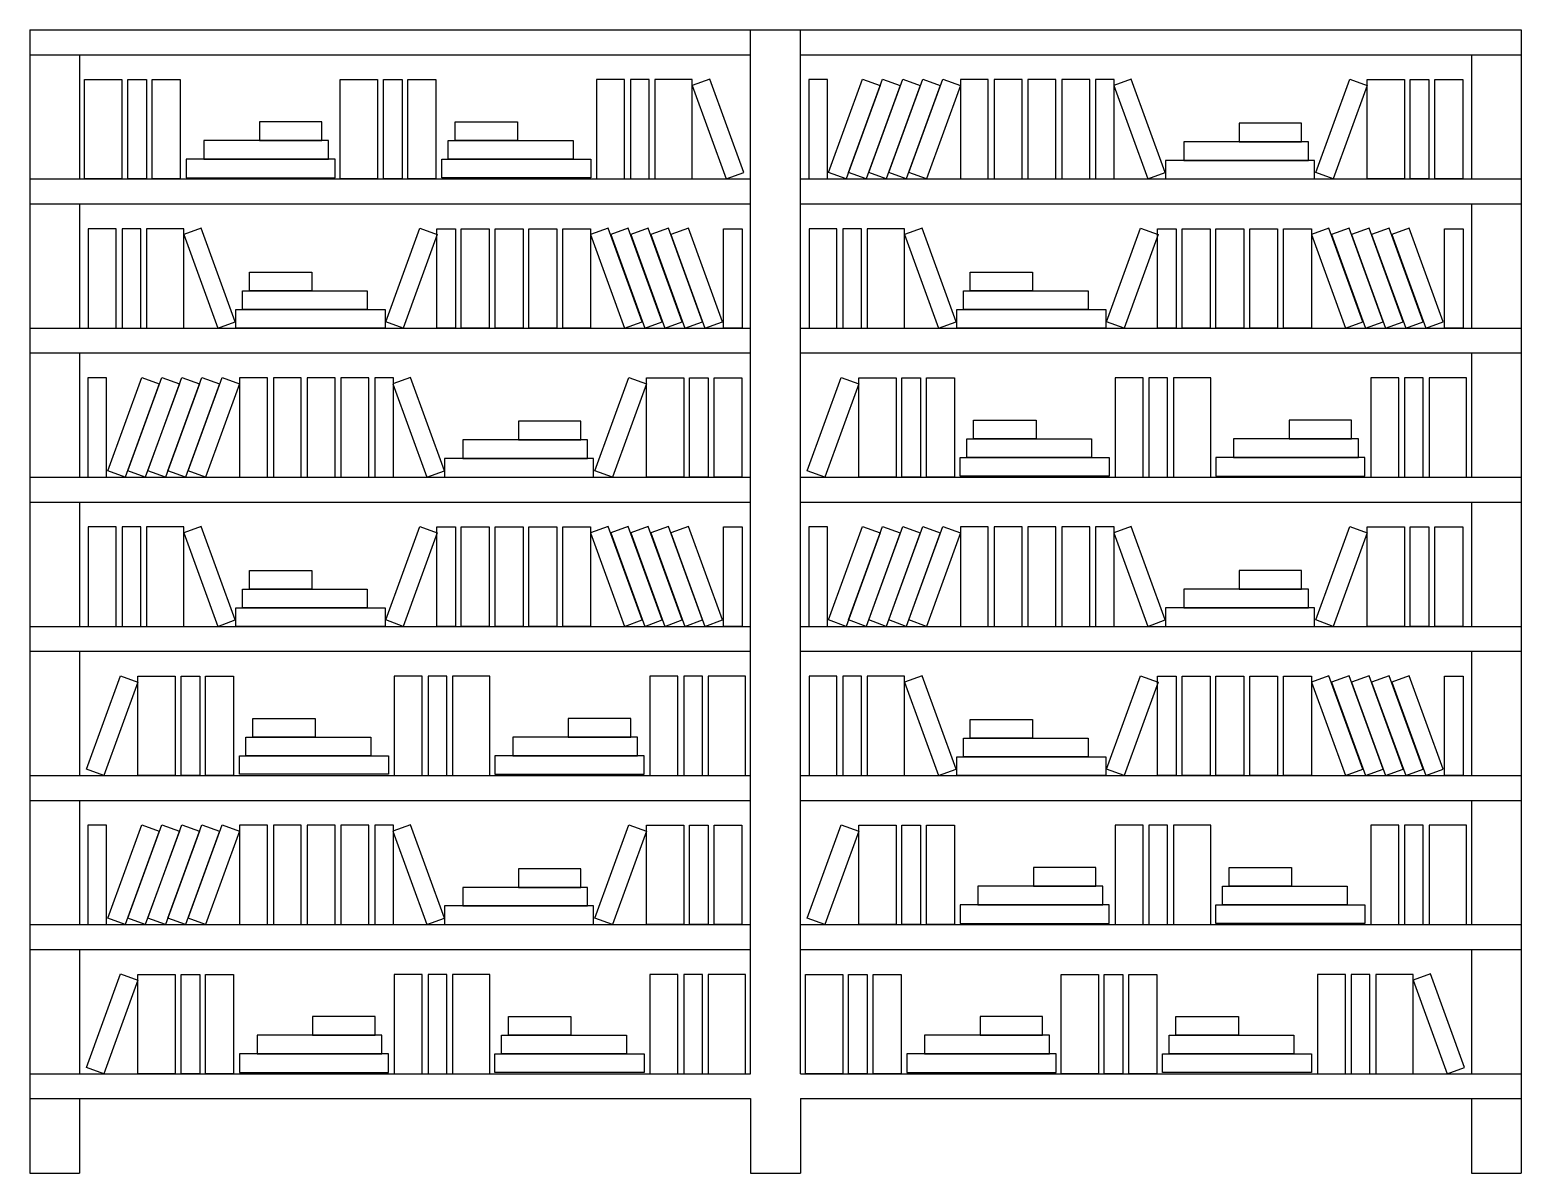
# Model space of a CAD drawing. Header units: inches. Extents: x 13.79 to 16.79, y 7.55 to 9.85.
import ezdxf

# ---------------------------------------------------------------- set-up
doc = ezdxf.new("R2010")
doc.units = ezdxf.units.IN
doc.header["$MEASUREMENT"] = 0

msp = doc.modelspace()

# ---------------------------------------------------------------- linework, layer by layer
for p, q in [((13.7856, 9.8536), (16.7856, 9.8536)), ((13.7856, 9.8536), (13.7856, 7.5536)), ((15.2356, 7.7536), (15.2356, 9.8536)), ((15.3356, 7.7536), (15.3356, 9.8536)), ((16.7856, 9.8536), (16.7856, 7.5536)), ((13.7856, 9.8036), (15.2356, 9.8036)), ((13.8856, 9.8036), (13.8856, 9.5536)), ((15.3356, 9.8036), (16.7856, 9.8036)), ((16.6856, 9.8036), (16.6856, 9.5536)), ((13.7856, 9.5536), (15.2356, 9.5536)), ((15.3356, 9.5536), (16.7856, 9.5536)), ((13.7856, 9.5036), (15.2356, 9.5036)), ((13.8856, 9.5036), (13.8856, 9.2536)), ((15.3356, 9.5036), (16.7856, 9.5036)), ((16.6856, 9.5036), (16.6856, 9.2536)), ((13.7856, 9.2536), (15.2356, 9.2536)), ((15.3356, 9.2536), (16.7856, 9.2536)), ((13.7856, 9.2036), (15.2356, 9.2036)), ((13.8856, 9.2036), (13.8856, 8.9536)), ((15.3356, 9.2036), (16.7856, 9.2036)), ((16.6856, 9.2036), (16.6856, 8.9536)), ((13.7856, 8.9536), (15.2356, 8.9536)), ((15.3356, 8.9536), (16.7856, 8.9536)), ((13.7856, 8.9036), (15.2356, 8.9036)), ((13.8856, 8.9036), (13.8856, 8.6536)), ((15.3356, 8.9036), (16.7856, 8.9036)), ((16.6856, 8.9036), (16.6856, 8.6536)), ((13.7856, 8.6536), (15.2356, 8.6536)), ((15.3356, 8.6536), (16.7856, 8.6536)), ((13.7856, 8.6036), (15.2356, 8.6036)), ((13.8856, 8.6036), (13.8856, 8.3536)), ((15.3356, 8.6036), (16.7856, 8.6036)), ((16.6856, 8.6036), (16.6856, 8.3536)), ((13.7856, 8.3536), (15.2356, 8.3536)), ((15.3356, 8.3536), (16.7856, 8.3536)), ((13.7856, 8.3036), (15.2356, 8.3036)), ((13.8856, 8.3036), (13.8856, 8.0536)), ((15.3356, 8.3036), (16.7856, 8.3036)), ((16.6856, 8.3036), (16.6856, 8.0536)), ((13.7856, 8.0536), (15.2356, 8.0536)), ((15.3356, 8.0536), (16.7856, 8.0536)), ((13.7856, 8.0036), (15.2356, 8.0036)), ((13.8856, 8.0036), (13.8856, 7.7536)), ((15.3356, 8.0036), (16.7856, 8.0036)), ((16.6856, 8.0036), (16.6856, 7.7536)), ((13.7856, 7.7536), (15.2356, 7.7536)), ((15.3356, 7.7536), (16.7856, 7.7536)), ((13.7856, 7.7036), (15.2356, 7.7036)), ((13.8856, 7.7036), (13.8856, 7.5536)), ((15.2356, 7.7036), (15.2356, 7.5536)), ((15.3356, 7.7036), (16.7856, 7.7036)), ((15.3356, 7.7036), (15.3356, 7.5536)), ((16.6856, 7.7036), (16.6856, 7.5536)), ((16.6856, 7.7036), (16.6856, 7.5536)), ((13.7856, 7.5536), (13.8856, 7.5536)), ((15.2356, 7.5536), (15.3356, 7.5536)), ((16.6856, 7.5536), (16.7856, 7.5536))]:
    msp.add_line(p, q)
for points in [[(13.8959, 9.5536), (13.8959, 9.7536), (13.9709, 9.7536), (13.9709, 9.5536)], [(13.9827, 9.5536), (13.9827, 9.7536), (14.0202, 9.7536), (14.0202, 9.5536)], [(14.0319, 9.5536), (14.0319, 9.7536), (14.0881, 9.7536), (14.0881, 9.5536)], [(14.4102, 9.5536), (14.4102, 9.7536), (14.4852, 9.7536), (14.4852, 9.5536)], [(14.4969, 9.5536), (14.4969, 9.7536), (14.5344, 9.7536), (14.5344, 9.5536)], [(14.5461, 9.5536), (14.5461, 9.7536), (14.6024, 9.7536), (14.6024, 9.5536)], [(14.9821, 9.5536), (14.9821, 9.7536), (14.9258, 9.7536), (14.9258, 9.5536)], [(15.0313, 9.5536), (15.0313, 9.7536), (14.9938, 9.7536), (14.9938, 9.5536)], [(15.1181, 9.5536), (15.1181, 9.7536), (15.0431, 9.7536), (15.0431, 9.5536)], [(15.2217, 9.5665), (15.1533, 9.7544), (15.1181, 9.7416), (15.1865, 9.5536)], [(15.3899, 9.5536), (15.3899, 9.7536), (15.3524, 9.7536), (15.3524, 9.5536)], [(15.3923, 9.5665), (15.4607, 9.7544), (15.496, 9.7416), (15.4276, 9.5536)], [(15.4327, 9.5665), (15.5011, 9.7544), (15.5364, 9.7416), (15.4679, 9.5536)], [(15.4731, 9.5665), (15.5415, 9.7544), (15.5767, 9.7416), (15.5083, 9.5536)], [(15.5135, 9.5665), (15.5819, 9.7544), (15.6171, 9.7416), (15.5487, 9.5536)], [(15.5538, 9.5665), (15.6222, 9.7544), (15.6575, 9.7416), (15.5891, 9.5536)], [(15.7137, 9.5536), (15.7137, 9.7536), (15.6575, 9.7536), (15.6575, 9.5536)], [(15.7817, 9.5536), (15.7817, 9.7536), (15.7255, 9.7536), (15.7255, 9.5536)], [(15.8497, 9.5536), (15.8497, 9.7536), (15.7934, 9.7536), (15.7934, 9.5536)], [(15.9177, 9.5536), (15.9177, 9.7536), (15.8614, 9.7536), (15.8614, 9.5536)], [(15.9669, 9.5536), (15.9669, 9.7536), (15.9294, 9.7536), (15.9294, 9.5536)], [(16.0696, 9.5665), (16.0012, 9.7544), (15.966, 9.7416), (16.0344, 9.5536)], [(16.3723, 9.5665), (16.4407, 9.7544), (16.4759, 9.7416), (16.4075, 9.5536)], [(16.4759, 9.5536), (16.4759, 9.7536), (16.5509, 9.7536), (16.5509, 9.5536)], [(16.5626, 9.5536), (16.5626, 9.7536), (16.6001, 9.7536), (16.6001, 9.5536)], [(16.6119, 9.5536), (16.6119, 9.7536), (16.6681, 9.7536), (16.6681, 9.5536)], [(14.3728, 9.6685), (14.2473, 9.6685), (14.2473, 9.631), (14.3728, 9.631)], [(14.6412, 9.6685), (14.7667, 9.6685), (14.7667, 9.631), (14.6412, 9.631)], [(16.3439, 9.6661), (16.2184, 9.6661), (16.2184, 9.6286), (16.3439, 9.6286)], [(14.3866, 9.631), (14.1356, 9.631), (14.1356, 9.5935), (14.3866, 9.5935)], [(14.6274, 9.631), (14.8784, 9.631), (14.8784, 9.5935), (14.6274, 9.5935)], [(16.3577, 9.6286), (16.1067, 9.6286), (16.1067, 9.5911), (16.3577, 9.5911)], [(14.3999, 9.5935), (14.0999, 9.5935), (14.0999, 9.556), (14.3999, 9.556)], [(14.6141, 9.5935), (14.9141, 9.5935), (14.9141, 9.556), (14.6141, 9.556)], [(16.3698, 9.5911), (16.0698, 9.5911), (16.0698, 9.5536), (16.3698, 9.5536)], [(13.9593, 9.2536), (13.9593, 9.4536), (13.9031, 9.4536), (13.9031, 9.2536)], [(14.0086, 9.2536), (14.0086, 9.4536), (13.9711, 9.4536), (13.9711, 9.2536)], [(14.0953, 9.2536), (14.0953, 9.4536), (14.0203, 9.4536), (14.0203, 9.2536)], [(14.1989, 9.2665), (14.1305, 9.4544), (14.0953, 9.4416), (14.1637, 9.2536)], [(14.5016, 9.2665), (14.57, 9.4544), (14.6052, 9.4416), (14.5368, 9.2536)], [(14.6043, 9.2536), (14.6043, 9.4536), (14.6418, 9.4536), (14.6418, 9.2536)], [(14.6535, 9.2536), (14.6535, 9.4536), (14.7098, 9.4536), (14.7098, 9.2536)], [(14.7215, 9.2536), (14.7215, 9.4536), (14.7778, 9.4536), (14.7778, 9.2536)], [(14.7895, 9.2536), (14.7895, 9.4536), (14.8457, 9.4536), (14.8457, 9.2536)], [(14.8575, 9.2536), (14.8575, 9.4536), (14.9137, 9.4536), (14.9137, 9.2536)], [(15.0174, 9.2665), (14.949, 9.4544), (14.9137, 9.4416), (14.9821, 9.2536)], [(15.0577, 9.2665), (14.9893, 9.4544), (14.9541, 9.4416), (15.0225, 9.2536)], [(15.0981, 9.2665), (15.0297, 9.4544), (14.9945, 9.4416), (15.0629, 9.2536)], [(15.1385, 9.2665), (15.0701, 9.4544), (15.0348, 9.4416), (15.1033, 9.2536)], [(15.1789, 9.2665), (15.1105, 9.4544), (15.0752, 9.4416), (15.1436, 9.2536)], [(15.1813, 9.2536), (15.1813, 9.4536), (15.2188, 9.4536), (15.2188, 9.2536)], [(15.4093, 9.2536), (15.4093, 9.4536), (15.3531, 9.4536), (15.3531, 9.2536)], [(15.4586, 9.2536), (15.4586, 9.4536), (15.4211, 9.4536), (15.4211, 9.2536)], [(15.5453, 9.2536), (15.5453, 9.4536), (15.4703, 9.4536), (15.4703, 9.2536)], [(15.6489, 9.2665), (15.5805, 9.4544), (15.5453, 9.4416), (15.6137, 9.2536)], [(15.9516, 9.2665), (16.02, 9.4544), (16.0552, 9.4416), (15.9868, 9.2536)], [(16.0543, 9.2536), (16.0543, 9.4536), (16.0918, 9.4536), (16.0918, 9.2536)], [(16.1035, 9.2536), (16.1035, 9.4536), (16.1598, 9.4536), (16.1598, 9.2536)], [(16.1715, 9.2536), (16.1715, 9.4536), (16.2278, 9.4536), (16.2278, 9.2536)], [(16.2395, 9.2536), (16.2395, 9.4536), (16.2957, 9.4536), (16.2957, 9.2536)], [(16.3075, 9.2536), (16.3075, 9.4536), (16.3637, 9.4536), (16.3637, 9.2536)], [(16.4674, 9.2665), (16.399, 9.4544), (16.3637, 9.4416), (16.4321, 9.2536)], [(16.5077, 9.2665), (16.4393, 9.4544), (16.4041, 9.4416), (16.4725, 9.2536)], [(16.5481, 9.2665), (16.4797, 9.4544), (16.4445, 9.4416), (16.5129, 9.2536)], [(16.5885, 9.2665), (16.5201, 9.4544), (16.4848, 9.4416), (16.5533, 9.2536)], [(16.6289, 9.2665), (16.5605, 9.4544), (16.5252, 9.4416), (16.5936, 9.2536)], [(16.6313, 9.2536), (16.6313, 9.4536), (16.6688, 9.4536), (16.6688, 9.2536)], [(14.2273, 9.3661), (14.3528, 9.3661), (14.3528, 9.3286), (14.2273, 9.3286)], [(15.6773, 9.3661), (15.8028, 9.3661), (15.8028, 9.3286), (15.6773, 9.3286)], [(14.2135, 9.3286), (14.4645, 9.3286), (14.4645, 9.2911), (14.2135, 9.2911)], [(15.6635, 9.3286), (15.9145, 9.3286), (15.9145, 9.2911), (15.6635, 9.2911)], [(14.2003, 9.2911), (14.5003, 9.2911), (14.5003, 9.2536), (14.2003, 9.2536)], [(15.6503, 9.2911), (15.9503, 9.2911), (15.9503, 9.2536), (15.6503, 9.2536)], [(13.9399, 8.9536), (13.9399, 9.1536), (13.9024, 9.1536), (13.9024, 8.9536)], [(13.9423, 8.9665), (14.0107, 9.1544), (14.046, 9.1416), (13.9776, 8.9536)], [(13.9827, 8.9665), (14.0511, 9.1544), (14.0864, 9.1416), (14.0179, 8.9536)], [(14.0231, 8.9665), (14.0915, 9.1544), (14.1267, 9.1416), (14.0583, 8.9536)], [(14.0635, 8.9665), (14.1319, 9.1544), (14.1671, 9.1416), (14.0987, 8.9536)], [(14.1038, 8.9665), (14.1722, 9.1544), (14.2075, 9.1416), (14.1391, 8.9536)], [(14.2637, 8.9536), (14.2637, 9.1536), (14.2075, 9.1536), (14.2075, 8.9536)], [(14.3317, 8.9536), (14.3317, 9.1536), (14.2755, 9.1536), (14.2755, 8.9536)], [(14.3997, 8.9536), (14.3997, 9.1536), (14.3434, 9.1536), (14.3434, 8.9536)], [(14.4677, 8.9536), (14.4677, 9.1536), (14.4114, 9.1536), (14.4114, 8.9536)], [(14.5169, 8.9536), (14.5169, 9.1536), (14.4794, 9.1536), (14.4794, 8.9536)], [(14.6196, 8.9665), (14.5512, 9.1544), (14.516, 9.1416), (14.5844, 8.9536)], [(14.9223, 8.9665), (14.9907, 9.1544), (15.0259, 9.1416), (14.9575, 8.9536)], [(15.0259, 8.9536), (15.0259, 9.1536), (15.1009, 9.1536), (15.1009, 8.9536)], [(15.1126, 8.9536), (15.1126, 9.1536), (15.1501, 9.1536), (15.1501, 8.9536)], [(15.1619, 8.9536), (15.1619, 9.1536), (15.2181, 9.1536), (15.2181, 8.9536)], [(15.3495, 8.9665), (15.4179, 9.1544), (15.4531, 9.1416), (15.3847, 8.9536)], [(15.4531, 8.9536), (15.4531, 9.1536), (15.5281, 9.1536), (15.5281, 8.9536)], [(15.5399, 8.9536), (15.5399, 9.1536), (15.5774, 9.1536), (15.5774, 8.9536)], [(15.5891, 8.9536), (15.5891, 9.1536), (15.6454, 9.1536), (15.6454, 8.9536)], [(16.0251, 8.9536), (16.0251, 9.1536), (15.9688, 9.1536), (15.9688, 8.9536)], [(16.0743, 8.9536), (16.0743, 9.1536), (16.0368, 9.1536), (16.0368, 8.9536)], [(16.161, 8.9536), (16.161, 9.1536), (16.086, 9.1536), (16.086, 8.9536)], [(16.5393, 8.9536), (16.5393, 9.1536), (16.4831, 9.1536), (16.4831, 8.9536)], [(16.5885, 8.9536), (16.5885, 9.1536), (16.551, 9.1536), (16.551, 8.9536)], [(16.6753, 8.9536), (16.6753, 9.1536), (16.6003, 9.1536), (16.6003, 8.9536)], [(14.8939, 9.0661), (14.7684, 9.0661), (14.7684, 9.0286), (14.8939, 9.0286)], [(15.6842, 9.0685), (15.8097, 9.0685), (15.8097, 9.031), (15.6842, 9.031)], [(16.4443, 9.0685), (16.3188, 9.0685), (16.3188, 9.031), (16.4443, 9.031)], [(15.6703, 9.031), (15.9213, 9.031), (15.9213, 8.9935), (15.6703, 8.9935)], [(16.4581, 9.031), (16.2071, 9.031), (16.2071, 8.9935), (16.4581, 8.9935)], [(14.9077, 9.0286), (14.6567, 9.0286), (14.6567, 8.9911), (14.9077, 8.9911)], [(14.9198, 8.9911), (14.6198, 8.9911), (14.6198, 8.9536), (14.9198, 8.9536)], [(15.6571, 8.9935), (15.9571, 8.9935), (15.9571, 8.956), (15.6571, 8.956)], [(16.4713, 8.9935), (16.1713, 8.9935), (16.1713, 8.956), (16.4713, 8.956)], [(13.9593, 8.6536), (13.9593, 8.8536), (13.9031, 8.8536), (13.9031, 8.6536)], [(14.0086, 8.6536), (14.0086, 8.8536), (13.9711, 8.8536), (13.9711, 8.6536)], [(14.0953, 8.6536), (14.0953, 8.8536), (14.0203, 8.8536), (14.0203, 8.6536)], [(14.1989, 8.6665), (14.1305, 8.8544), (14.0953, 8.8416), (14.1637, 8.6536)], [(14.5016, 8.6665), (14.57, 8.8544), (14.6052, 8.8416), (14.5368, 8.6536)], [(14.6043, 8.6536), (14.6043, 8.8536), (14.6418, 8.8536), (14.6418, 8.6536)], [(14.6535, 8.6536), (14.6535, 8.8536), (14.7098, 8.8536), (14.7098, 8.6536)], [(14.7215, 8.6536), (14.7215, 8.8536), (14.7778, 8.8536), (14.7778, 8.6536)], [(14.7895, 8.6536), (14.7895, 8.8536), (14.8457, 8.8536), (14.8457, 8.6536)], [(14.8575, 8.6536), (14.8575, 8.8536), (14.9137, 8.8536), (14.9137, 8.6536)], [(15.0174, 8.6665), (14.949, 8.8544), (14.9137, 8.8416), (14.9821, 8.6536)], [(15.0577, 8.6665), (14.9893, 8.8544), (14.9541, 8.8416), (15.0225, 8.6536)], [(15.0981, 8.6665), (15.0297, 8.8544), (14.9945, 8.8416), (15.0629, 8.6536)], [(15.1385, 8.6665), (15.0701, 8.8544), (15.0348, 8.8416), (15.1033, 8.6536)], [(15.1789, 8.6665), (15.1105, 8.8544), (15.0752, 8.8416), (15.1436, 8.6536)], [(15.1813, 8.6536), (15.1813, 8.8536), (15.2188, 8.8536), (15.2188, 8.6536)], [(15.3899, 8.6536), (15.3899, 8.8536), (15.3524, 8.8536), (15.3524, 8.6536)], [(15.3923, 8.6665), (15.4607, 8.8544), (15.496, 8.8416), (15.4276, 8.6536)], [(15.4327, 8.6665), (15.5011, 8.8544), (15.5364, 8.8416), (15.4679, 8.6536)], [(15.4731, 8.6665), (15.5415, 8.8544), (15.5767, 8.8416), (15.5083, 8.6536)], [(15.5135, 8.6665), (15.5819, 8.8544), (15.6171, 8.8416), (15.5487, 8.6536)], [(15.5538, 8.6665), (15.6222, 8.8544), (15.6575, 8.8416), (15.5891, 8.6536)], [(15.7137, 8.6536), (15.7137, 8.8536), (15.6575, 8.8536), (15.6575, 8.6536)], [(15.7817, 8.6536), (15.7817, 8.8536), (15.7255, 8.8536), (15.7255, 8.6536)], [(15.8497, 8.6536), (15.8497, 8.8536), (15.7934, 8.8536), (15.7934, 8.6536)], [(15.9177, 8.6536), (15.9177, 8.8536), (15.8614, 8.8536), (15.8614, 8.6536)], [(15.9669, 8.6536), (15.9669, 8.8536), (15.9294, 8.8536), (15.9294, 8.6536)], [(16.0696, 8.6665), (16.0012, 8.8544), (15.966, 8.8416), (16.0344, 8.6536)], [(16.3723, 8.6665), (16.4407, 8.8544), (16.4759, 8.8416), (16.4075, 8.6536)], [(16.4759, 8.6536), (16.4759, 8.8536), (16.5509, 8.8536), (16.5509, 8.6536)], [(16.5626, 8.6536), (16.5626, 8.8536), (16.6001, 8.8536), (16.6001, 8.6536)], [(16.6119, 8.6536), (16.6119, 8.8536), (16.6681, 8.8536), (16.6681, 8.6536)], [(14.2273, 8.7661), (14.3528, 8.7661), (14.3528, 8.7286), (14.2273, 8.7286)], [(16.3439, 8.7661), (16.2184, 8.7661), (16.2184, 8.7286), (16.3439, 8.7286)], [(14.2135, 8.7286), (14.4645, 8.7286), (14.4645, 8.6911), (14.2135, 8.6911)], [(16.3577, 8.7286), (16.1067, 8.7286), (16.1067, 8.6911), (16.3577, 8.6911)], [(14.2003, 8.6911), (14.5003, 8.6911), (14.5003, 8.6536), (14.2003, 8.6536)], [(16.3698, 8.6911), (16.0698, 8.6911), (16.0698, 8.6536), (16.3698, 8.6536)], [(13.8995, 8.3665), (13.9679, 8.5544), (14.0031, 8.5416), (13.9347, 8.3536)], [(14.0031, 8.3536), (14.0031, 8.5536), (14.0781, 8.5536), (14.0781, 8.3536)], [(14.0899, 8.3536), (14.0899, 8.5536), (14.1274, 8.5536), (14.1274, 8.3536)], [(14.1391, 8.3536), (14.1391, 8.5536), (14.1954, 8.5536), (14.1954, 8.3536)], [(14.5751, 8.3536), (14.5751, 8.5536), (14.5188, 8.5536), (14.5188, 8.3536)], [(14.6243, 8.3536), (14.6243, 8.5536), (14.5868, 8.5536), (14.5868, 8.3536)], [(14.711, 8.3536), (14.711, 8.5536), (14.636, 8.5536), (14.636, 8.3536)], [(15.0893, 8.3536), (15.0893, 8.5536), (15.0331, 8.5536), (15.0331, 8.3536)], [(15.1385, 8.3536), (15.1385, 8.5536), (15.101, 8.5536), (15.101, 8.3536)], [(15.2253, 8.3536), (15.2253, 8.5536), (15.1503, 8.5536), (15.1503, 8.3536)], [(15.4093, 8.3536), (15.4093, 8.5536), (15.3531, 8.5536), (15.3531, 8.3536)], [(15.4586, 8.3536), (15.4586, 8.5536), (15.4211, 8.5536), (15.4211, 8.3536)], [(15.5453, 8.3536), (15.5453, 8.5536), (15.4703, 8.5536), (15.4703, 8.3536)], [(15.6489, 8.3665), (15.5805, 8.5544), (15.5453, 8.5416), (15.6137, 8.3536)], [(15.9516, 8.3665), (16.02, 8.5544), (16.0552, 8.5416), (15.9868, 8.3536)], [(16.0543, 8.3536), (16.0543, 8.5536), (16.0918, 8.5536), (16.0918, 8.3536)], [(16.1035, 8.3536), (16.1035, 8.5536), (16.1598, 8.5536), (16.1598, 8.3536)], [(16.1715, 8.3536), (16.1715, 8.5536), (16.2278, 8.5536), (16.2278, 8.3536)], [(16.2395, 8.3536), (16.2395, 8.5536), (16.2957, 8.5536), (16.2957, 8.3536)], [(16.3075, 8.3536), (16.3075, 8.5536), (16.3637, 8.5536), (16.3637, 8.3536)], [(16.4674, 8.3665), (16.399, 8.5544), (16.3637, 8.5416), (16.4321, 8.3536)], [(16.5077, 8.3665), (16.4393, 8.5544), (16.4041, 8.5416), (16.4725, 8.3536)], [(16.5481, 8.3665), (16.4797, 8.5544), (16.4445, 8.5416), (16.5129, 8.3536)], [(16.5885, 8.3665), (16.5201, 8.5544), (16.4848, 8.5416), (16.5533, 8.3536)], [(16.6289, 8.3665), (16.5605, 8.5544), (16.5252, 8.5416), (16.5936, 8.3536)], [(16.6313, 8.3536), (16.6313, 8.5536), (16.6688, 8.5536), (16.6688, 8.3536)], [(14.2342, 8.4685), (14.3597, 8.4685), (14.3597, 8.431), (14.2342, 8.431)], [(14.9943, 8.4685), (14.8688, 8.4685), (14.8688, 8.431), (14.9943, 8.431)], [(15.6773, 8.4661), (15.8028, 8.4661), (15.8028, 8.4286), (15.6773, 8.4286)], [(14.2203, 8.431), (14.4713, 8.431), (14.4713, 8.3935), (14.2203, 8.3935)], [(15.0081, 8.431), (14.7571, 8.431), (14.7571, 8.3935), (15.0081, 8.3935)], [(15.6635, 8.4286), (15.9145, 8.4286), (15.9145, 8.3911), (15.6635, 8.3911)], [(14.2071, 8.3935), (14.5071, 8.3935), (14.5071, 8.356), (14.2071, 8.356)], [(15.0213, 8.3935), (14.7213, 8.3935), (14.7213, 8.356), (15.0213, 8.356)], [(15.6503, 8.3911), (15.9503, 8.3911), (15.9503, 8.3536), (15.6503, 8.3536)], [(13.9399, 8.0536), (13.9399, 8.2536), (13.9024, 8.2536), (13.9024, 8.0536)], [(13.9423, 8.0665), (14.0107, 8.2544), (14.046, 8.2416), (13.9776, 8.0536)], [(13.9827, 8.0665), (14.0511, 8.2544), (14.0864, 8.2416), (14.0179, 8.0536)], [(14.0231, 8.0665), (14.0915, 8.2544), (14.1267, 8.2416), (14.0583, 8.0536)], [(14.0635, 8.0665), (14.1319, 8.2544), (14.1671, 8.2416), (14.0987, 8.0536)], [(14.1038, 8.0665), (14.1722, 8.2544), (14.2075, 8.2416), (14.1391, 8.0536)], [(14.2637, 8.0536), (14.2637, 8.2536), (14.2075, 8.2536), (14.2075, 8.0536)], [(14.3317, 8.0536), (14.3317, 8.2536), (14.2755, 8.2536), (14.2755, 8.0536)], [(14.3997, 8.0536), (14.3997, 8.2536), (14.3434, 8.2536), (14.3434, 8.0536)], [(14.4677, 8.0536), (14.4677, 8.2536), (14.4114, 8.2536), (14.4114, 8.0536)], [(14.5169, 8.0536), (14.5169, 8.2536), (14.4794, 8.2536), (14.4794, 8.0536)], [(14.6196, 8.0665), (14.5512, 8.2544), (14.516, 8.2416), (14.5844, 8.0536)], [(14.9223, 8.0665), (14.9907, 8.2544), (15.0259, 8.2416), (14.9575, 8.0536)], [(15.0259, 8.0536), (15.0259, 8.2536), (15.1009, 8.2536), (15.1009, 8.0536)], [(15.1126, 8.0536), (15.1126, 8.2536), (15.1501, 8.2536), (15.1501, 8.0536)], [(15.1619, 8.0536), (15.1619, 8.2536), (15.2181, 8.2536), (15.2181, 8.0536)], [(15.3495, 8.0665), (15.4179, 8.2544), (15.4531, 8.2416), (15.3847, 8.0536)], [(15.4531, 8.0536), (15.4531, 8.2536), (15.5281, 8.2536), (15.5281, 8.0536)], [(15.5399, 8.0536), (15.5399, 8.2536), (15.5774, 8.2536), (15.5774, 8.0536)], [(15.5891, 8.0536), (15.5891, 8.2536), (15.6454, 8.2536), (15.6454, 8.0536)], [(16.0251, 8.0536), (16.0251, 8.2536), (15.9688, 8.2536), (15.9688, 8.0536)], [(16.0743, 8.0536), (16.0743, 8.2536), (16.0368, 8.2536), (16.0368, 8.0536)], [(16.161, 8.0536), (16.161, 8.2536), (16.086, 8.2536), (16.086, 8.0536)], [(16.5393, 8.0536), (16.5393, 8.2536), (16.4831, 8.2536), (16.4831, 8.0536)], [(16.5885, 8.0536), (16.5885, 8.2536), (16.551, 8.2536), (16.551, 8.0536)], [(16.6753, 8.0536), (16.6753, 8.2536), (16.6003, 8.2536), (16.6003, 8.0536)], [(14.8939, 8.1661), (14.7684, 8.1661), (14.7684, 8.1286), (14.8939, 8.1286)], [(15.93, 8.1685), (15.8045, 8.1685), (15.8045, 8.131), (15.93, 8.131)], [(16.1984, 8.1685), (16.3239, 8.1685), (16.3239, 8.131), (16.1984, 8.131)], [(15.9438, 8.131), (15.6928, 8.131), (15.6928, 8.0935), (15.9438, 8.0935)], [(16.1846, 8.131), (16.4356, 8.131), (16.4356, 8.0935), (16.1846, 8.0935)], [(14.9077, 8.1286), (14.6567, 8.1286), (14.6567, 8.0911), (14.9077, 8.0911)], [(14.9198, 8.0911), (14.6198, 8.0911), (14.6198, 8.0536), (14.9198, 8.0536)], [(15.9571, 8.0935), (15.6571, 8.0935), (15.6571, 8.056), (15.9571, 8.056)], [(16.1713, 8.0935), (16.4713, 8.0935), (16.4713, 8.056), (16.1713, 8.056)], [(13.8995, 7.7665), (13.9679, 7.9544), (14.0031, 7.9416), (13.9347, 7.7536)], [(14.0031, 7.7536), (14.0031, 7.9536), (14.0781, 7.9536), (14.0781, 7.7536)], [(14.0899, 7.7536), (14.0899, 7.9536), (14.1274, 7.9536), (14.1274, 7.7536)], [(14.1391, 7.7536), (14.1391, 7.9536), (14.1954, 7.9536), (14.1954, 7.7536)], [(14.5751, 7.7536), (14.5751, 7.9536), (14.5188, 7.9536), (14.5188, 7.7536)], [(14.6243, 7.7536), (14.6243, 7.9536), (14.5868, 7.9536), (14.5868, 7.7536)], [(14.711, 7.7536), (14.711, 7.9536), (14.636, 7.9536), (14.636, 7.7536)], [(15.0893, 7.7536), (15.0893, 7.9536), (15.0331, 7.9536), (15.0331, 7.7536)], [(15.1385, 7.7536), (15.1385, 7.9536), (15.101, 7.9536), (15.101, 7.7536)], [(15.2253, 7.7536), (15.2253, 7.9536), (15.1503, 7.9536), (15.1503, 7.7536)], [(15.3459, 7.7536), (15.3459, 7.9536), (15.4209, 7.9536), (15.4209, 7.7536)], [(15.4327, 7.7536), (15.4327, 7.9536), (15.4702, 7.9536), (15.4702, 7.7536)], [(15.4819, 7.7536), (15.4819, 7.9536), (15.5381, 7.9536), (15.5381, 7.7536)], [(15.8602, 7.7536), (15.8602, 7.9536), (15.9352, 7.9536), (15.9352, 7.7536)], [(15.9469, 7.7536), (15.9469, 7.9536), (15.9844, 7.9536), (15.9844, 7.7536)], [(15.9961, 7.7536), (15.9961, 7.9536), (16.0524, 7.9536), (16.0524, 7.7536)], [(16.4321, 7.7536), (16.4321, 7.9536), (16.3758, 7.9536), (16.3758, 7.7536)], [(16.4813, 7.7536), (16.4813, 7.9536), (16.4438, 7.9536), (16.4438, 7.7536)], [(16.5681, 7.7536), (16.5681, 7.9536), (16.4931, 7.9536), (16.4931, 7.7536)], [(16.6717, 7.7665), (16.6033, 7.9544), (16.5681, 7.9416), (16.6365, 7.7536)], [(14.48, 7.8685), (14.3545, 7.8685), (14.3545, 7.831), (14.48, 7.831)], [(14.7484, 7.8685), (14.8739, 7.8685), (14.8739, 7.831), (14.7484, 7.831)], [(15.8228, 7.8685), (15.6973, 7.8685), (15.6973, 7.831), (15.8228, 7.831)], [(16.0912, 7.8685), (16.2167, 7.8685), (16.2167, 7.831), (16.0912, 7.831)], [(14.4938, 7.831), (14.2428, 7.831), (14.2428, 7.7935), (14.4938, 7.7935)], [(14.7346, 7.831), (14.9856, 7.831), (14.9856, 7.7935), (14.7346, 7.7935)], [(15.8366, 7.831), (15.5856, 7.831), (15.5856, 7.7935), (15.8366, 7.7935)], [(16.0774, 7.831), (16.3284, 7.831), (16.3284, 7.7935), (16.0774, 7.7935)], [(14.5071, 7.7935), (14.2071, 7.7935), (14.2071, 7.756), (14.5071, 7.756)], [(14.7213, 7.7935), (15.0213, 7.7935), (15.0213, 7.756), (14.7213, 7.756)], [(15.8499, 7.7935), (15.5499, 7.7935), (15.5499, 7.756), (15.8499, 7.756)], [(16.0641, 7.7935), (16.3641, 7.7935), (16.3641, 7.756), (16.0641, 7.756)]]:
    msp.add_lwpolyline(points, close=True)

doc.saveas('drawing.dxf')
